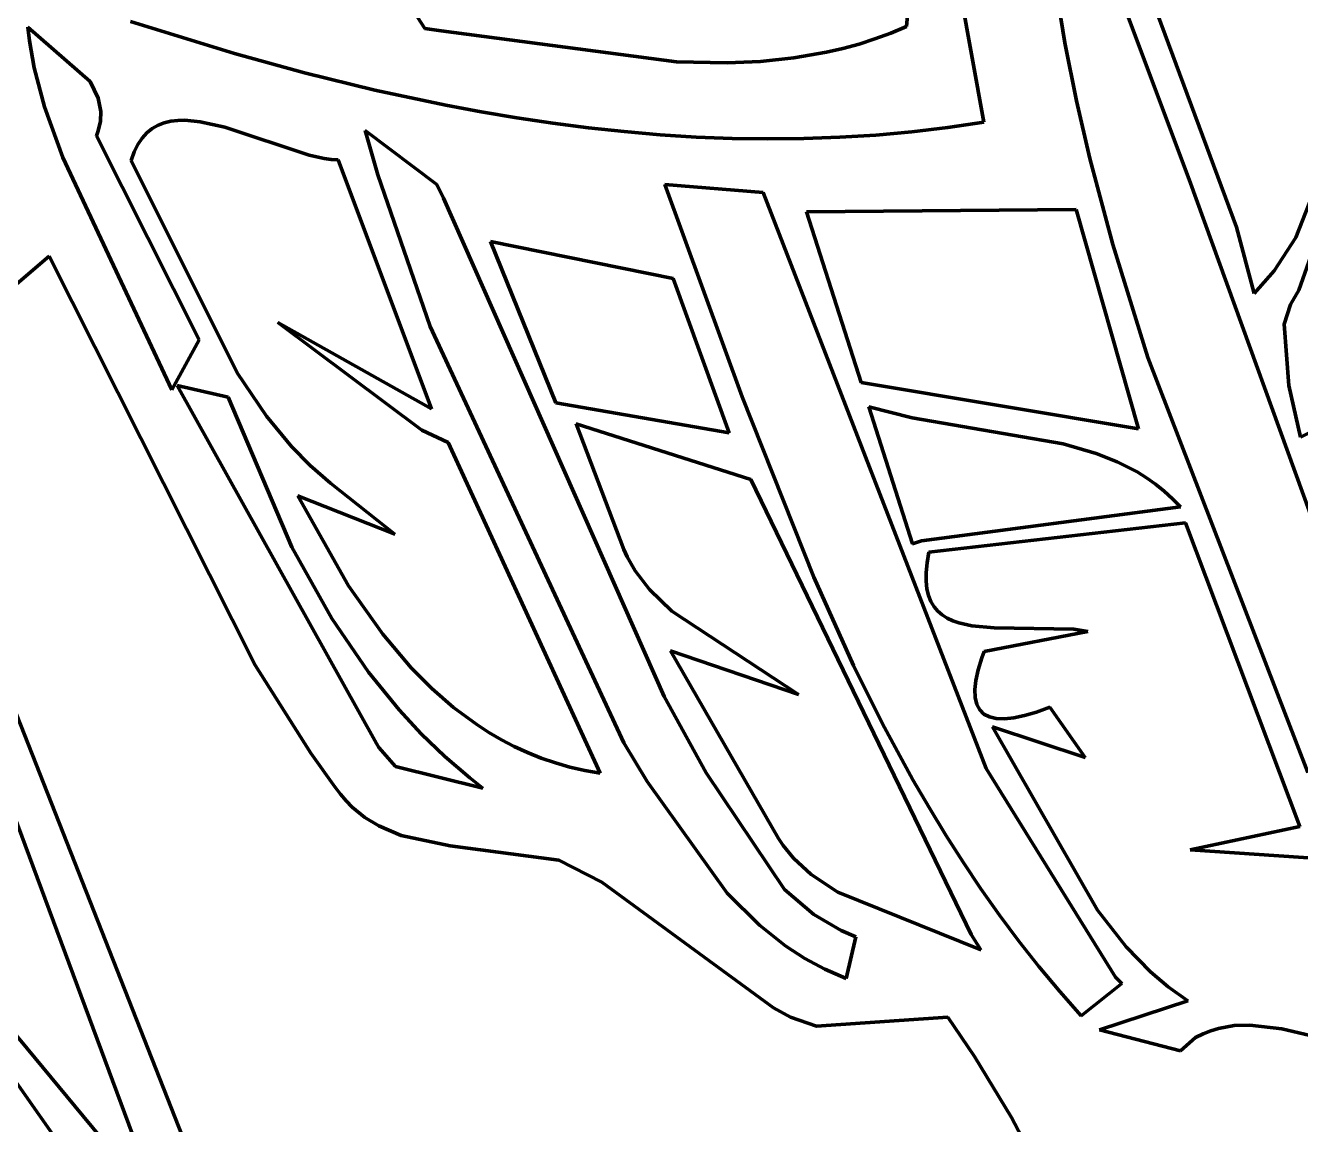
# Model space of a CAD drawing. Header units: millimetres. Extents: x 0 to 11.1, y 0 to 17.3.
# Drawn here: x 4.415 to 5.055, y 5.802 to 6.353 of the extents above; entities that cross this region are included whole.
import ezdxf

# ---------------------------------------------------------------- set-up
doc = ezdxf.new("R2010")
doc.units = ezdxf.units.MM
doc.layers.add('color#010101ff', color=7, linetype='CONTINUOUS', lineweight=100)
doc.layers.add('color#ffffffff', color=7, linetype='CONTINUOUS', lineweight=100)

msp = doc.modelspace()

# ---------------------------------------------------------------- linework, layer by layer
at = {"layer": 'color#010101ff'}
for p, q in [((4.89645, 6.30491), (4.82348, 6.7074)), ((5.17256, 6.55519), (5.0545, 6.22063)), ((4.97243, 6.38909), (5.02326, 6.25213)), ((4.61596, 6.35179), (4.5941, 6.38564)), ((4.93226, 6.37408), (4.93713, 6.34468)), ((4.85883, 6.36574), (4.85766, 6.35288)), ((4.46815, 6.35535), (4.52032, 6.3393)), ((4.99955, 6.27611), (4.96848, 6.35853)), ((4.41659, 6.35246), (4.41747, 6.34562)), ((4.44792, 6.32529), (4.41659, 6.35246)), ((4.62416, 6.35061), (4.61596, 6.35179)), ((4.74225, 6.33516), (4.62416, 6.35061)), ((4.84978, 6.34955), (4.84183, 6.34661)), ((4.85766, 6.35288), (4.84978, 6.34955)), ((4.41747, 6.34562), (4.41991, 6.33218)), ((4.82572, 6.3418), (4.81757, 6.33991)), ((4.83381, 6.34403), (4.82572, 6.3418)), ((4.84183, 6.34661), (4.83381, 6.34403)), ((4.93713, 6.34468), (4.94294, 6.31552)), ((4.52032, 6.3393), (4.55545, 6.32963)), ((4.76765, 6.33463), (4.74225, 6.33516)), ((4.78445, 6.33534), (4.76765, 6.33463)), ((4.8011, 6.33706), (4.78445, 6.33534)), ((4.81757, 6.33991), (4.8011, 6.33706)), ((5.05312, 6.24691), (5.08773, 6.33593)), ((4.41991, 6.33218), (4.42507, 6.31255)), ((4.55545, 6.32963), (4.59081, 6.32094)), ((4.45202, 6.31693), (4.44792, 6.32529)), ((4.4533, 6.31018), (4.45202, 6.31693)), ((4.59081, 6.32094), (4.62638, 6.31336)), ((4.42507, 6.31255), (4.4342, 6.28718)), ((4.45311, 6.30544), (4.4533, 6.31018)), ((4.62638, 6.31336), (4.64424, 6.31002)), ((4.64424, 6.31002), (4.66213, 6.30701)), ((4.94294, 6.31552), (4.94962, 6.28657)), ((4.452, 6.30052), (4.45311, 6.30544)), ((4.48198, 6.30328), (4.4791, 6.30163)), ((4.48508, 6.3045), (4.48198, 6.30328)), ((4.48838, 6.3053), (4.48508, 6.3045)), ((4.49186, 6.30573), (4.48838, 6.3053)), ((4.49551, 6.30582), (4.49186, 6.30573)), ((4.50321, 6.3051), (4.49551, 6.30582)), ((4.51555, 6.30228), (4.50321, 6.3051)), ((4.66213, 6.30701), (4.68006, 6.30434)), ((4.68006, 6.30434), (4.69801, 6.30203)), ((4.87842, 6.30221), (4.89645, 6.30491)), ((4.45106, 6.29799), (4.452, 6.30052)), ((4.50263, 6.19568), (4.45106, 6.29799)), ((4.47405, 6.29687), (4.47191, 6.2937)), ((4.47645, 6.2995), (4.47405, 6.29687)), ((4.4791, 6.30163), (4.47645, 6.2995)), ((4.55778, 6.28829), (4.51555, 6.30228)), ((4.58596, 6.30066), (4.59237, 6.2785)), ((4.62194, 6.27363), (4.58596, 6.30066)), ((4.69801, 6.30203), (4.716, 6.30009)), ((4.716, 6.30009), (4.73401, 6.29855)), ((4.73401, 6.29855), (4.75203, 6.29741)), ((4.75203, 6.29741), (4.77008, 6.29669)), ((4.80619, 6.2966), (4.82425, 6.29725)), ((4.82425, 6.29725), (4.84232, 6.29839)), ((4.84232, 6.29839), (4.86037, 6.30004)), ((4.86037, 6.30004), (4.87842, 6.30221)), ((4.47191, 6.2937), (4.47007, 6.28996)), ((4.77008, 6.29669), (4.78813, 6.29642)), ((4.78813, 6.29642), (4.80619, 6.2966)), ((4.4342, 6.28718), (4.48894, 6.17059)), ((4.47007, 6.28996), (4.46852, 6.28562)), ((4.46852, 6.28562), (4.52172, 6.17912)), ((4.56537, 6.28661), (4.55778, 6.28829)), ((4.56894, 6.28613), (4.56537, 6.28661)), ((4.57235, 6.28592), (4.56894, 6.28613)), ((4.61927, 6.16106), (4.57235, 6.28592)), ((4.94962, 6.28657), (4.96112, 6.24352)), ((4.59237, 6.2785), (4.61857, 6.20226)), ((4.6252, 6.26669), (4.62194, 6.27363)), ((4.73636, 6.27362), (4.7751, 6.16711)), ((4.78566, 6.26951), (4.73636, 6.27362)), ((5.07758, 6.06029), (4.99955, 6.27611)), ((4.73607, 6.01677), (4.6252, 6.26669)), ((4.89763, 5.98051), (4.78566, 6.26951)), ((4.94277, 6.26099), (4.80738, 6.25984)), ((4.80738, 6.25984), (4.83485, 6.17423)), ((4.97411, 6.151), (4.94277, 6.26099)), ((5.02326, 6.25213), (5.03212, 6.21885)), ((5.04212, 6.23028), (5.05312, 6.24691)), ((4.64888, 6.24494), (4.68168, 6.16408)), ((4.74049, 6.22643), (4.64888, 6.24494)), ((4.96112, 6.24352), (4.97879, 6.18675)), ((4.42737, 6.23765), (4.34722, 6.16941)), ((4.53075, 6.03244), (4.42737, 6.23765)), ((4.76864, 6.14895), (4.74049, 6.22643)), ((5.03212, 6.21885), (5.04212, 6.23028)), ((5.0545, 6.22063), (5.05029, 6.21341)), ((5.05029, 6.21341), (5.04721, 6.20352)), ((4.61438, 6.15024), (4.54217, 6.20436)), ((4.54217, 6.20436), (4.61927, 6.16106)), ((4.61857, 6.20226), (4.71575, 5.99339)), ((5.04721, 6.20352), (5.0495, 6.17272)), ((4.48894, 6.17059), (4.50263, 6.19568)), ((4.97879, 6.18675), (5.05899, 5.97852)), ((5.05538, 6.14689), (5.13381, 6.1861)), ((4.52172, 6.17912), (4.53644, 6.15739)), ((4.34722, 6.16941), (4.50721, 5.76296)), ((4.49163, 6.17277), (4.59165, 5.99315)), ((4.51717, 6.16693), (4.49163, 6.17277)), ((4.83485, 6.17423), (4.97411, 6.151)), ((5.0495, 6.17272), (5.05538, 6.14689)), ((4.54918, 6.09157), (4.51717, 6.16693)), ((4.68168, 6.16408), (4.76864, 6.14895)), ((4.7751, 6.16711), (4.81107, 6.07653)), ((4.53644, 6.15739), (4.54906, 6.14218)), ((4.83869, 6.16198), (4.86073, 6.09331)), ((4.86057, 6.15643), (4.83869, 6.16198)), ((4.93631, 6.14342), (4.86057, 6.15643)), ((4.62767, 6.14415), (4.61438, 6.15024)), ((4.6919, 6.15345), (4.71576, 6.09047)), ((4.77956, 6.1255), (4.6919, 6.15345)), ((4.70393, 5.97818), (4.62767, 6.14415)), ((4.95289, 6.13859), (4.93631, 6.14342)), ((4.54906, 6.14218), (4.55837, 6.13267)), ((4.96339, 6.13444), (4.95289, 6.13859)), ((4.55837, 6.13267), (4.56849, 6.12373)), ((4.97333, 6.12938), (4.96339, 6.13444)), ((4.89011, 5.89733), (4.77956, 6.1255)), ((4.97807, 6.12646), (4.97333, 6.12938)), ((4.98264, 6.12326), (4.97807, 6.12646)), ((4.56849, 6.12373), (4.60085, 6.0982)), ((4.98702, 6.11976), (4.98264, 6.12326)), ((4.9912, 6.11594), (4.98702, 6.11976)), ((4.60085, 6.0982), (4.55217, 6.11742)), ((4.55217, 6.11742), (4.57763, 6.0722)), ((4.8652, 6.09486), (4.99518, 6.11178)), ((4.99518, 6.11178), (4.9912, 6.11594)), ((4.99762, 6.10384), (4.86892, 6.0891)), ((5.05505, 5.95153), (4.99762, 6.10384)), ((4.86073, 6.09331), (4.8652, 6.09486)), ((4.56922, 6.05587), (4.54918, 6.09157)), ((4.71576, 6.09047), (4.71747, 6.0867)), ((4.71747, 6.0867), (4.72143, 6.07968)), ((4.86892, 6.0891), (4.86796, 6.08377)), ((4.72143, 6.07968), (4.72858, 6.0703)), ((4.86796, 6.08377), (4.86748, 6.07896)), ((4.81107, 6.07653), (4.83111, 6.03225)), ((4.86748, 6.07896), (4.86746, 6.07464)), ((4.86746, 6.07464), (4.86787, 6.07078)), ((4.57763, 6.0722), (4.59475, 6.0479)), ((4.72858, 6.0703), (4.73993, 6.05952)), ((4.86787, 6.07078), (4.86869, 6.06737)), ((4.86869, 6.06737), (4.86989, 6.06437)), ((4.48306, 5.75962), (4.37072, 6.06197)), ((4.86989, 6.06437), (4.87145, 6.06176)), ((4.87145, 6.06176), (4.87335, 6.05951)), ((4.58765, 6.02895), (4.56922, 6.05587)), ((4.73993, 6.05952), (4.80349, 6.01768)), ((4.87335, 6.05951), (4.87556, 6.0576)), ((4.87556, 6.0576), (4.87807, 6.05599)), ((4.87807, 6.05599), (4.88083, 6.05467)), ((4.88083, 6.05467), (4.88384, 6.0536)), ((4.88384, 6.0536), (4.89048, 6.05214)), ((4.59475, 6.0479), (4.60905, 6.03108)), ((4.89048, 6.05214), (4.90165, 6.0512)), ((4.94865, 6.04927), (4.89662, 6.03925)), ((4.90165, 6.0512), (4.94159, 6.05053)), ((4.94159, 6.05053), (4.94865, 6.04927)), ((4.80349, 6.01768), (4.73915, 6.03966)), ((4.73915, 6.03966), (4.79342, 5.94542)), ((4.89546, 6.03603), (4.89364, 6.03009)), ((4.89662, 6.03925), (4.89546, 6.03603)), ((4.55863, 5.98833), (4.53075, 6.03244)), ((4.60306, 6.00997), (4.58765, 6.02895)), ((4.60905, 6.03108), (4.61935, 6.02073)), ((4.83111, 6.03225), (4.84551, 6.00331)), ((4.89364, 6.03009), (4.89248, 6.02479)), ((4.89248, 6.02479), (4.89197, 6.02013)), ((4.61935, 6.02073), (4.63031, 6.01119)), ((4.75705, 5.97833), (4.73607, 6.01677)), ((4.89197, 6.02013), (4.89212, 6.01611)), ((4.89212, 6.01611), (4.89292, 6.01273)), ((4.61414, 5.99799), (4.60306, 6.00997)), ((4.63031, 6.01119), (4.64195, 6.00259)), ((4.89292, 6.01273), (4.89438, 6.01)), ((4.89438, 6.01), (4.89649, 6.00791)), ((4.91687, 6.00709), (4.92291, 6.00885)), ((4.92291, 6.00885), (4.92961, 6.01126)), ((4.92961, 6.01126), (4.94729, 5.98611)), ((4.64195, 6.00259), (4.64805, 5.99867)), ((4.84551, 6.00331), (4.86088, 5.97492)), ((4.89649, 6.00791), (4.89926, 6.00646)), ((4.89926, 6.00646), (4.90268, 6.00565)), ((4.90268, 6.00565), (4.90675, 6.00549)), ((4.90675, 6.00549), (4.91148, 6.00597)), ((4.91148, 6.00597), (4.91687, 6.00709)), ((4.62592, 5.9866), (4.61414, 5.99799)), ((4.64805, 5.99867), (4.65433, 5.99501)), ((4.94729, 5.98611), (4.90078, 6.0014)), ((4.90078, 6.0014), (4.95348, 5.90951)), ((4.59165, 5.99315), (4.59279, 5.99114)), ((4.59279, 5.99114), (4.6012, 5.98162)), ((4.65433, 5.99501), (4.6608, 5.99165)), ((4.6608, 5.99165), (4.66747, 5.98858)), ((4.71575, 5.99339), (4.72743, 5.97399)), ((4.57079, 5.97129), (4.55863, 5.98833)), ((4.63841, 5.97585), (4.62592, 5.9866)), ((4.66747, 5.98858), (4.67434, 5.98582)), ((4.67434, 5.98582), (4.68142, 5.98339)), ((4.68142, 5.98339), (4.6887, 5.9813)), ((4.6012, 5.98162), (4.64494, 5.97073)), ((4.6887, 5.9813), (4.69621, 5.97956)), ((4.69621, 5.97956), (4.70393, 5.97818)), ((4.79637, 5.91985), (4.75705, 5.97833)), ((4.96256, 5.87595), (4.89763, 5.98051)), ((4.57349, 5.96763), (4.57079, 5.97129)), ((4.64494, 5.97073), (4.63841, 5.97585)), ((4.72743, 5.97399), (4.76765, 5.91798)), ((4.86088, 5.97492), (4.86897, 5.96096)), ((4.57635, 5.96429), (4.57349, 5.96763)), ((4.57936, 5.96125), (4.57635, 5.96429)), ((4.58582, 5.956), (4.57936, 5.96125)), ((4.86897, 5.96096), (4.87735, 5.94718)), ((4.59278, 5.95176), (4.58582, 5.956)), ((4.60402, 5.94701), (4.59278, 5.95176)), ((5.00005, 5.93969), (5.05505, 5.95153)), ((4.62854, 5.94169), (4.60402, 5.94701)), ((4.79342, 5.94542), (4.79578, 5.94193)), ((4.87735, 5.94718), (4.88603, 5.93358)), ((4.68321, 5.93456), (4.62854, 5.94169)), ((4.79578, 5.94193), (4.80096, 5.93557)), ((5.06675, 5.93532), (5.00005, 5.93969)), ((4.70474, 5.92348), (4.68321, 5.93456)), ((4.80096, 5.93557), (4.80977, 5.92738)), ((4.88603, 5.93358), (4.89503, 5.92017)), ((4.80977, 5.92738), (4.8231, 5.91856)), ((4.7909, 5.86044), (4.70474, 5.92348)), ((4.81119, 5.90728), (4.79637, 5.91985)), ((4.89503, 5.92017), (4.90437, 5.90696)), ((4.76765, 5.91798), (4.7838, 5.90198)), ((4.8231, 5.91856), (4.89492, 5.88963)), ((4.82478, 5.89931), (4.81119, 5.90728)), ((4.90437, 5.90696), (4.91406, 5.89397)), ((4.95348, 5.90951), (4.96781, 5.8911)), ((4.7838, 5.90198), (4.79712, 5.89145)), ((4.36966, 5.89633), (4.48306, 5.75962)), ((4.83221, 5.89615), (4.82478, 5.89931)), ((4.82742, 5.87523), (4.83221, 5.89615)), ((4.89492, 5.88963), (4.89011, 5.89733)), ((4.91406, 5.89397), (4.92411, 5.88121)), ((4.79712, 5.89145), (4.80664, 5.88526)), ((4.96781, 5.8911), (4.98003, 5.87856)), ((4.80664, 5.88526), (4.81673, 5.87984)), ((4.92411, 5.88121), (4.93454, 5.86868)), ((4.81673, 5.87984), (4.82742, 5.87523)), ((4.96569, 5.87276), (4.96256, 5.87595)), ((4.98003, 5.87856), (4.98903, 5.87094)), ((4.93454, 5.86868), (4.94537, 5.8564)), ((4.94537, 5.8564), (4.96569, 5.87276)), ((4.98903, 5.87094), (4.9988, 5.864)), ((4.9988, 5.864), (4.95458, 5.84946)), ((4.79942, 5.85574), (4.7909, 5.86044)), ((4.81254, 5.85133), (4.79942, 5.85574)), ((4.87844, 5.85587), (4.81254, 5.85133)), ((4.89184, 5.83605), (4.87844, 5.85587)), ((4.95458, 5.84946), (4.99511, 5.83892)), ((5.00651, 5.84748), (5.01035, 5.84899)), ((5.01035, 5.84899), (5.01423, 5.85015)), ((5.01423, 5.85015), (5.02204, 5.85155)), ((5.02204, 5.85155), (5.02993, 5.85187)), ((5.02993, 5.85187), (5.04595, 5.85001)), ((5.04595, 5.85001), (5.09929, 5.83746)), ((4.99511, 5.83892), (5.00268, 5.84562)), ((5.00268, 5.84562), (5.00651, 5.84748)), ((4.91038, 5.80546), (4.89184, 5.83605)), ((4.501, 5.69483), (4.40852, 5.82646)), ((4.93808, 5.75268), (4.91038, 5.80546))]:
    msp.add_line(p, q, dxfattribs=at)
at = {"layer": 'color#ffffffff'}
for p, q in [((4.82348, 6.7074), (4.89645, 6.30491)), ((5.0545, 6.22063), (5.17256, 6.55519)), ((5.02326, 6.25213), (4.97243, 6.38909)), ((4.5941, 6.38564), (4.61596, 6.35179)), ((4.93713, 6.34468), (4.93226, 6.37408)), ((4.85766, 6.35288), (4.85883, 6.36574)), ((4.52032, 6.3393), (4.46815, 6.35535)), ((4.96848, 6.35853), (4.99955, 6.27611)), ((4.41659, 6.35246), (4.44792, 6.32529)), ((4.41747, 6.34562), (4.41659, 6.35246)), ((4.61596, 6.35179), (4.62416, 6.35061)), ((4.62416, 6.35061), (4.74225, 6.33516)), ((4.84183, 6.34661), (4.84978, 6.34955)), ((4.84978, 6.34955), (4.85766, 6.35288)), ((4.41991, 6.33218), (4.41747, 6.34562)), ((4.81757, 6.33991), (4.82572, 6.3418)), ((4.82572, 6.3418), (4.83381, 6.34403)), ((4.83381, 6.34403), (4.84183, 6.34661)), ((4.94294, 6.31552), (4.93713, 6.34468)), ((4.55545, 6.32963), (4.52032, 6.3393)), ((4.74225, 6.33516), (4.76765, 6.33463)), ((4.76765, 6.33463), (4.78445, 6.33534)), ((4.78445, 6.33534), (4.8011, 6.33706)), ((4.8011, 6.33706), (4.81757, 6.33991)), ((5.08773, 6.33593), (5.05312, 6.24691)), ((4.42507, 6.31255), (4.41991, 6.33218)), ((4.59081, 6.32094), (4.55545, 6.32963)), ((4.44792, 6.32529), (4.45202, 6.31693)), ((4.45202, 6.31693), (4.4533, 6.31018)), ((4.62638, 6.31336), (4.59081, 6.32094)), ((4.4342, 6.28718), (4.42507, 6.31255)), ((4.4533, 6.31018), (4.45311, 6.30544)), ((4.64424, 6.31002), (4.62638, 6.31336)), ((4.66213, 6.30701), (4.64424, 6.31002)), ((4.94962, 6.28657), (4.94294, 6.31552)), ((4.45311, 6.30544), (4.452, 6.30052)), ((4.4791, 6.30163), (4.48198, 6.30328)), ((4.48198, 6.30328), (4.48508, 6.3045)), ((4.48508, 6.3045), (4.48838, 6.3053)), ((4.48838, 6.3053), (4.49186, 6.30573)), ((4.49186, 6.30573), (4.49551, 6.30582)), ((4.49551, 6.30582), (4.50321, 6.3051)), ((4.50321, 6.3051), (4.51555, 6.30228)), ((4.68006, 6.30434), (4.66213, 6.30701)), ((4.69801, 6.30203), (4.68006, 6.30434)), ((4.89645, 6.30491), (4.87842, 6.30221)), ((4.452, 6.30052), (4.45106, 6.29799)), ((4.45106, 6.29799), (4.50263, 6.19568)), ((4.47191, 6.2937), (4.47405, 6.29687)), ((4.47405, 6.29687), (4.47645, 6.2995)), ((4.47645, 6.2995), (4.4791, 6.30163)), ((4.51555, 6.30228), (4.55778, 6.28829)), ((4.58596, 6.30066), (4.62194, 6.27363)), ((4.59237, 6.2785), (4.58596, 6.30066)), ((4.716, 6.30009), (4.69801, 6.30203)), ((4.73401, 6.29855), (4.716, 6.30009)), ((4.75203, 6.29741), (4.73401, 6.29855)), ((4.77008, 6.29669), (4.75203, 6.29741)), ((4.82425, 6.29725), (4.80619, 6.2966)), ((4.84232, 6.29839), (4.82425, 6.29725)), ((4.86037, 6.30004), (4.84232, 6.29839)), ((4.87842, 6.30221), (4.86037, 6.30004)), ((4.47007, 6.28996), (4.47191, 6.2937)), ((4.78813, 6.29642), (4.77008, 6.29669)), ((4.80619, 6.2966), (4.78813, 6.29642)), ((4.48894, 6.17059), (4.4342, 6.28718)), ((4.46852, 6.28562), (4.47007, 6.28996)), ((4.52172, 6.17912), (4.46852, 6.28562)), ((4.55778, 6.28829), (4.56537, 6.28661)), ((4.56537, 6.28661), (4.56894, 6.28613)), ((4.56894, 6.28613), (4.57235, 6.28592)), ((4.57235, 6.28592), (4.61927, 6.16106)), ((4.96112, 6.24352), (4.94962, 6.28657)), ((4.61857, 6.20226), (4.59237, 6.2785)), ((4.62194, 6.27363), (4.6252, 6.26669)), ((4.73636, 6.27362), (4.78566, 6.26951)), ((4.7751, 6.16711), (4.73636, 6.27362)), ((4.99955, 6.27611), (5.07758, 6.06029)), ((4.6252, 6.26669), (4.73607, 6.01677)), ((4.78566, 6.26951), (4.89763, 5.98051)), ((4.80738, 6.25984), (4.94277, 6.26099)), ((4.83485, 6.17423), (4.80738, 6.25984)), ((4.94277, 6.26099), (4.97411, 6.151)), ((5.03212, 6.21885), (5.02326, 6.25213)), ((5.05312, 6.24691), (5.04212, 6.23028)), ((4.64888, 6.24494), (4.74049, 6.22643)), ((4.68168, 6.16408), (4.64888, 6.24494)), ((4.97879, 6.18675), (4.96112, 6.24352)), ((4.34722, 6.16941), (4.42737, 6.23765)), ((4.42737, 6.23765), (4.53075, 6.03244)), ((4.74049, 6.22643), (4.76864, 6.14895)), ((5.04212, 6.23028), (5.03212, 6.21885)), ((5.05029, 6.21341), (5.0545, 6.22063)), ((5.04721, 6.20352), (5.05029, 6.21341)), ((4.61927, 6.16106), (4.54217, 6.20436)), ((4.54217, 6.20436), (4.61438, 6.15024)), ((4.71575, 5.99339), (4.61857, 6.20226)), ((5.0495, 6.17272), (5.04721, 6.20352)), ((4.50263, 6.19568), (4.48894, 6.17059)), ((5.05899, 5.97852), (4.97879, 6.18675)), ((5.13381, 6.1861), (5.05538, 6.14689)), ((4.53644, 6.15739), (4.52172, 6.17912)), ((4.50721, 5.76296), (4.34722, 6.16941)), ((4.49163, 6.17277), (4.51717, 6.16693)), ((4.59165, 5.99315), (4.49163, 6.17277)), ((4.97411, 6.151), (4.83485, 6.17423)), ((5.05538, 6.14689), (5.0495, 6.17272)), ((4.51717, 6.16693), (4.54918, 6.09157)), ((4.76864, 6.14895), (4.68168, 6.16408)), ((4.81107, 6.07653), (4.7751, 6.16711)), ((4.54906, 6.14218), (4.53644, 6.15739)), ((4.83869, 6.16198), (4.86057, 6.15643)), ((4.86073, 6.09331), (4.83869, 6.16198)), ((4.86057, 6.15643), (4.93631, 6.14342)), ((4.61438, 6.15024), (4.62767, 6.14415)), ((4.6919, 6.15345), (4.77956, 6.1255)), ((4.71576, 6.09047), (4.6919, 6.15345)), ((4.62767, 6.14415), (4.70393, 5.97818)), ((4.93631, 6.14342), (4.95289, 6.13859)), ((4.55837, 6.13267), (4.54906, 6.14218)), ((4.95289, 6.13859), (4.96339, 6.13444)), ((4.56849, 6.12373), (4.55837, 6.13267)), ((4.96339, 6.13444), (4.97333, 6.12938)), ((4.77956, 6.1255), (4.89011, 5.89733)), ((4.97333, 6.12938), (4.97807, 6.12646)), ((4.97807, 6.12646), (4.98264, 6.12326)), ((4.60085, 6.0982), (4.56849, 6.12373)), ((4.98264, 6.12326), (4.98702, 6.11976)), ((4.98702, 6.11976), (4.9912, 6.11594)), ((4.57763, 6.0722), (4.55217, 6.11742)), ((4.55217, 6.11742), (4.60085, 6.0982)), ((4.99518, 6.11178), (4.8652, 6.09486)), ((4.9912, 6.11594), (4.99518, 6.11178)), ((4.86892, 6.0891), (4.99762, 6.10384)), ((4.99762, 6.10384), (5.05505, 5.95153)), ((4.8652, 6.09486), (4.86073, 6.09331)), ((4.54918, 6.09157), (4.56922, 6.05587)), ((4.71747, 6.0867), (4.71576, 6.09047)), ((4.72143, 6.07968), (4.71747, 6.0867)), ((4.86796, 6.08377), (4.86892, 6.0891)), ((4.72858, 6.0703), (4.72143, 6.07968)), ((4.86748, 6.07896), (4.86796, 6.08377)), ((4.83111, 6.03225), (4.81107, 6.07653)), ((4.86746, 6.07464), (4.86748, 6.07896)), ((4.86787, 6.07078), (4.86746, 6.07464)), ((4.59475, 6.0479), (4.57763, 6.0722)), ((4.73993, 6.05952), (4.72858, 6.0703)), ((4.86869, 6.06737), (4.86787, 6.07078)), ((4.86989, 6.06437), (4.86869, 6.06737)), ((4.37072, 6.06197), (4.48306, 5.75962)), ((4.87145, 6.06176), (4.86989, 6.06437)), ((4.87335, 6.05951), (4.87145, 6.06176)), ((4.56922, 6.05587), (4.58765, 6.02895)), ((4.80349, 6.01768), (4.73993, 6.05952)), ((4.87556, 6.0576), (4.87335, 6.05951)), ((4.87807, 6.05599), (4.87556, 6.0576)), ((4.88083, 6.05467), (4.87807, 6.05599)), ((4.88384, 6.0536), (4.88083, 6.05467)), ((4.89048, 6.05214), (4.88384, 6.0536)), ((4.60905, 6.03108), (4.59475, 6.0479)), ((4.90165, 6.0512), (4.89048, 6.05214)), ((4.89662, 6.03925), (4.94865, 6.04927)), ((4.94159, 6.05053), (4.90165, 6.0512)), ((4.94865, 6.04927), (4.94159, 6.05053)), ((4.79342, 5.94542), (4.73915, 6.03966)), ((4.73915, 6.03966), (4.80349, 6.01768)), ((4.89364, 6.03009), (4.89546, 6.03603)), ((4.89546, 6.03603), (4.89662, 6.03925)), ((4.53075, 6.03244), (4.55863, 5.98833)), ((4.58765, 6.02895), (4.60306, 6.00997)), ((4.61935, 6.02073), (4.60905, 6.03108)), ((4.84551, 6.00331), (4.83111, 6.03225)), ((4.89248, 6.02479), (4.89364, 6.03009)), ((4.89197, 6.02013), (4.89248, 6.02479)), ((4.63031, 6.01119), (4.61935, 6.02073)), ((4.73607, 6.01677), (4.75705, 5.97833)), ((4.89212, 6.01611), (4.89197, 6.02013)), ((4.89292, 6.01273), (4.89212, 6.01611)), ((4.60306, 6.00997), (4.61414, 5.99799)), ((4.64195, 6.00259), (4.63031, 6.01119)), ((4.89438, 6.01), (4.89292, 6.01273)), ((4.89649, 6.00791), (4.89438, 6.01)), ((4.92291, 6.00885), (4.91687, 6.00709)), ((4.92961, 6.01126), (4.92291, 6.00885)), ((4.94729, 5.98611), (4.92961, 6.01126)), ((4.64805, 5.99867), (4.64195, 6.00259)), ((4.86088, 5.97492), (4.84551, 6.00331)), ((4.89926, 6.00646), (4.89649, 6.00791)), ((4.90268, 6.00565), (4.89926, 6.00646)), ((4.90675, 6.00549), (4.90268, 6.00565)), ((4.91148, 6.00597), (4.90675, 6.00549)), ((4.91687, 6.00709), (4.91148, 6.00597)), ((4.61414, 5.99799), (4.62592, 5.9866)), ((4.65433, 5.99501), (4.64805, 5.99867)), ((4.95348, 5.90951), (4.90078, 6.0014)), ((4.90078, 6.0014), (4.94729, 5.98611)), ((4.59279, 5.99114), (4.59165, 5.99315)), ((4.6012, 5.98162), (4.59279, 5.99114)), ((4.6608, 5.99165), (4.65433, 5.99501)), ((4.66747, 5.98858), (4.6608, 5.99165)), ((4.72743, 5.97399), (4.71575, 5.99339)), ((4.55863, 5.98833), (4.57079, 5.97129)), ((4.62592, 5.9866), (4.63841, 5.97585)), ((4.67434, 5.98582), (4.66747, 5.98858)), ((4.68142, 5.98339), (4.67434, 5.98582)), ((4.6887, 5.9813), (4.68142, 5.98339)), ((4.64494, 5.97073), (4.6012, 5.98162)), ((4.69621, 5.97956), (4.6887, 5.9813)), ((4.70393, 5.97818), (4.69621, 5.97956)), ((4.75705, 5.97833), (4.79637, 5.91985)), ((4.89763, 5.98051), (4.96256, 5.87595)), ((4.57079, 5.97129), (4.57349, 5.96763)), ((4.63841, 5.97585), (4.64494, 5.97073)), ((4.76765, 5.91798), (4.72743, 5.97399)), ((4.86897, 5.96096), (4.86088, 5.97492)), ((4.57349, 5.96763), (4.57635, 5.96429)), ((4.57635, 5.96429), (4.57936, 5.96125)), ((4.57936, 5.96125), (4.58582, 5.956)), ((4.87735, 5.94718), (4.86897, 5.96096)), ((4.58582, 5.956), (4.59278, 5.95176)), ((4.59278, 5.95176), (4.60402, 5.94701)), ((5.05505, 5.95153), (5.00005, 5.93969)), ((4.60402, 5.94701), (4.62854, 5.94169)), ((4.79578, 5.94193), (4.79342, 5.94542)), ((4.88603, 5.93358), (4.87735, 5.94718)), ((4.62854, 5.94169), (4.68321, 5.93456)), ((4.80096, 5.93557), (4.79578, 5.94193)), ((5.00005, 5.93969), (5.06675, 5.93532)), ((4.68321, 5.93456), (4.70474, 5.92348)), ((4.80977, 5.92738), (4.80096, 5.93557)), ((4.89503, 5.92017), (4.88603, 5.93358)), ((4.8231, 5.91856), (4.80977, 5.92738)), ((4.70474, 5.92348), (4.7909, 5.86044)), ((4.79637, 5.91985), (4.81119, 5.90728)), ((4.90437, 5.90696), (4.89503, 5.92017)), ((4.7838, 5.90198), (4.76765, 5.91798)), ((4.89492, 5.88963), (4.8231, 5.91856)), ((4.81119, 5.90728), (4.82478, 5.89931)), ((4.91406, 5.89397), (4.90437, 5.90696)), ((4.96781, 5.8911), (4.95348, 5.90951)), ((4.79712, 5.89145), (4.7838, 5.90198)), ((4.48306, 5.75962), (4.36966, 5.89633)), ((4.82478, 5.89931), (4.83221, 5.89615)), ((4.83221, 5.89615), (4.82742, 5.87523)), ((4.89011, 5.89733), (4.89492, 5.88963)), ((4.92411, 5.88121), (4.91406, 5.89397)), ((4.80664, 5.88526), (4.79712, 5.89145)), ((4.98003, 5.87856), (4.96781, 5.8911)), ((4.81673, 5.87984), (4.80664, 5.88526)), ((4.93454, 5.86868), (4.92411, 5.88121)), ((4.82742, 5.87523), (4.81673, 5.87984)), ((4.96256, 5.87595), (4.96569, 5.87276)), ((4.98903, 5.87094), (4.98003, 5.87856)), ((4.94537, 5.8564), (4.93454, 5.86868)), ((4.96569, 5.87276), (4.94537, 5.8564)), ((4.9988, 5.864), (4.98903, 5.87094)), ((4.95458, 5.84946), (4.9988, 5.864)), ((4.7909, 5.86044), (4.79942, 5.85574)), ((4.79942, 5.85574), (4.81254, 5.85133)), ((4.81254, 5.85133), (4.87844, 5.85587)), ((4.87844, 5.85587), (4.89184, 5.83605)), ((4.99511, 5.83892), (4.95458, 5.84946)), ((5.01035, 5.84899), (5.00651, 5.84748)), ((5.01423, 5.85015), (5.01035, 5.84899)), ((5.02204, 5.85155), (5.01423, 5.85015)), ((5.02993, 5.85187), (5.02204, 5.85155)), ((5.04595, 5.85001), (5.02993, 5.85187)), ((5.09929, 5.83746), (5.04595, 5.85001)), ((5.00268, 5.84562), (4.99511, 5.83892)), ((5.00651, 5.84748), (5.00268, 5.84562)), ((4.89184, 5.83605), (4.91038, 5.80546)), ((4.40852, 5.82646), (4.501, 5.69483)), ((4.91038, 5.80546), (4.93808, 5.75268))]:
    msp.add_line(p, q, dxfattribs=at)

doc.saveas('drawing.dxf')
